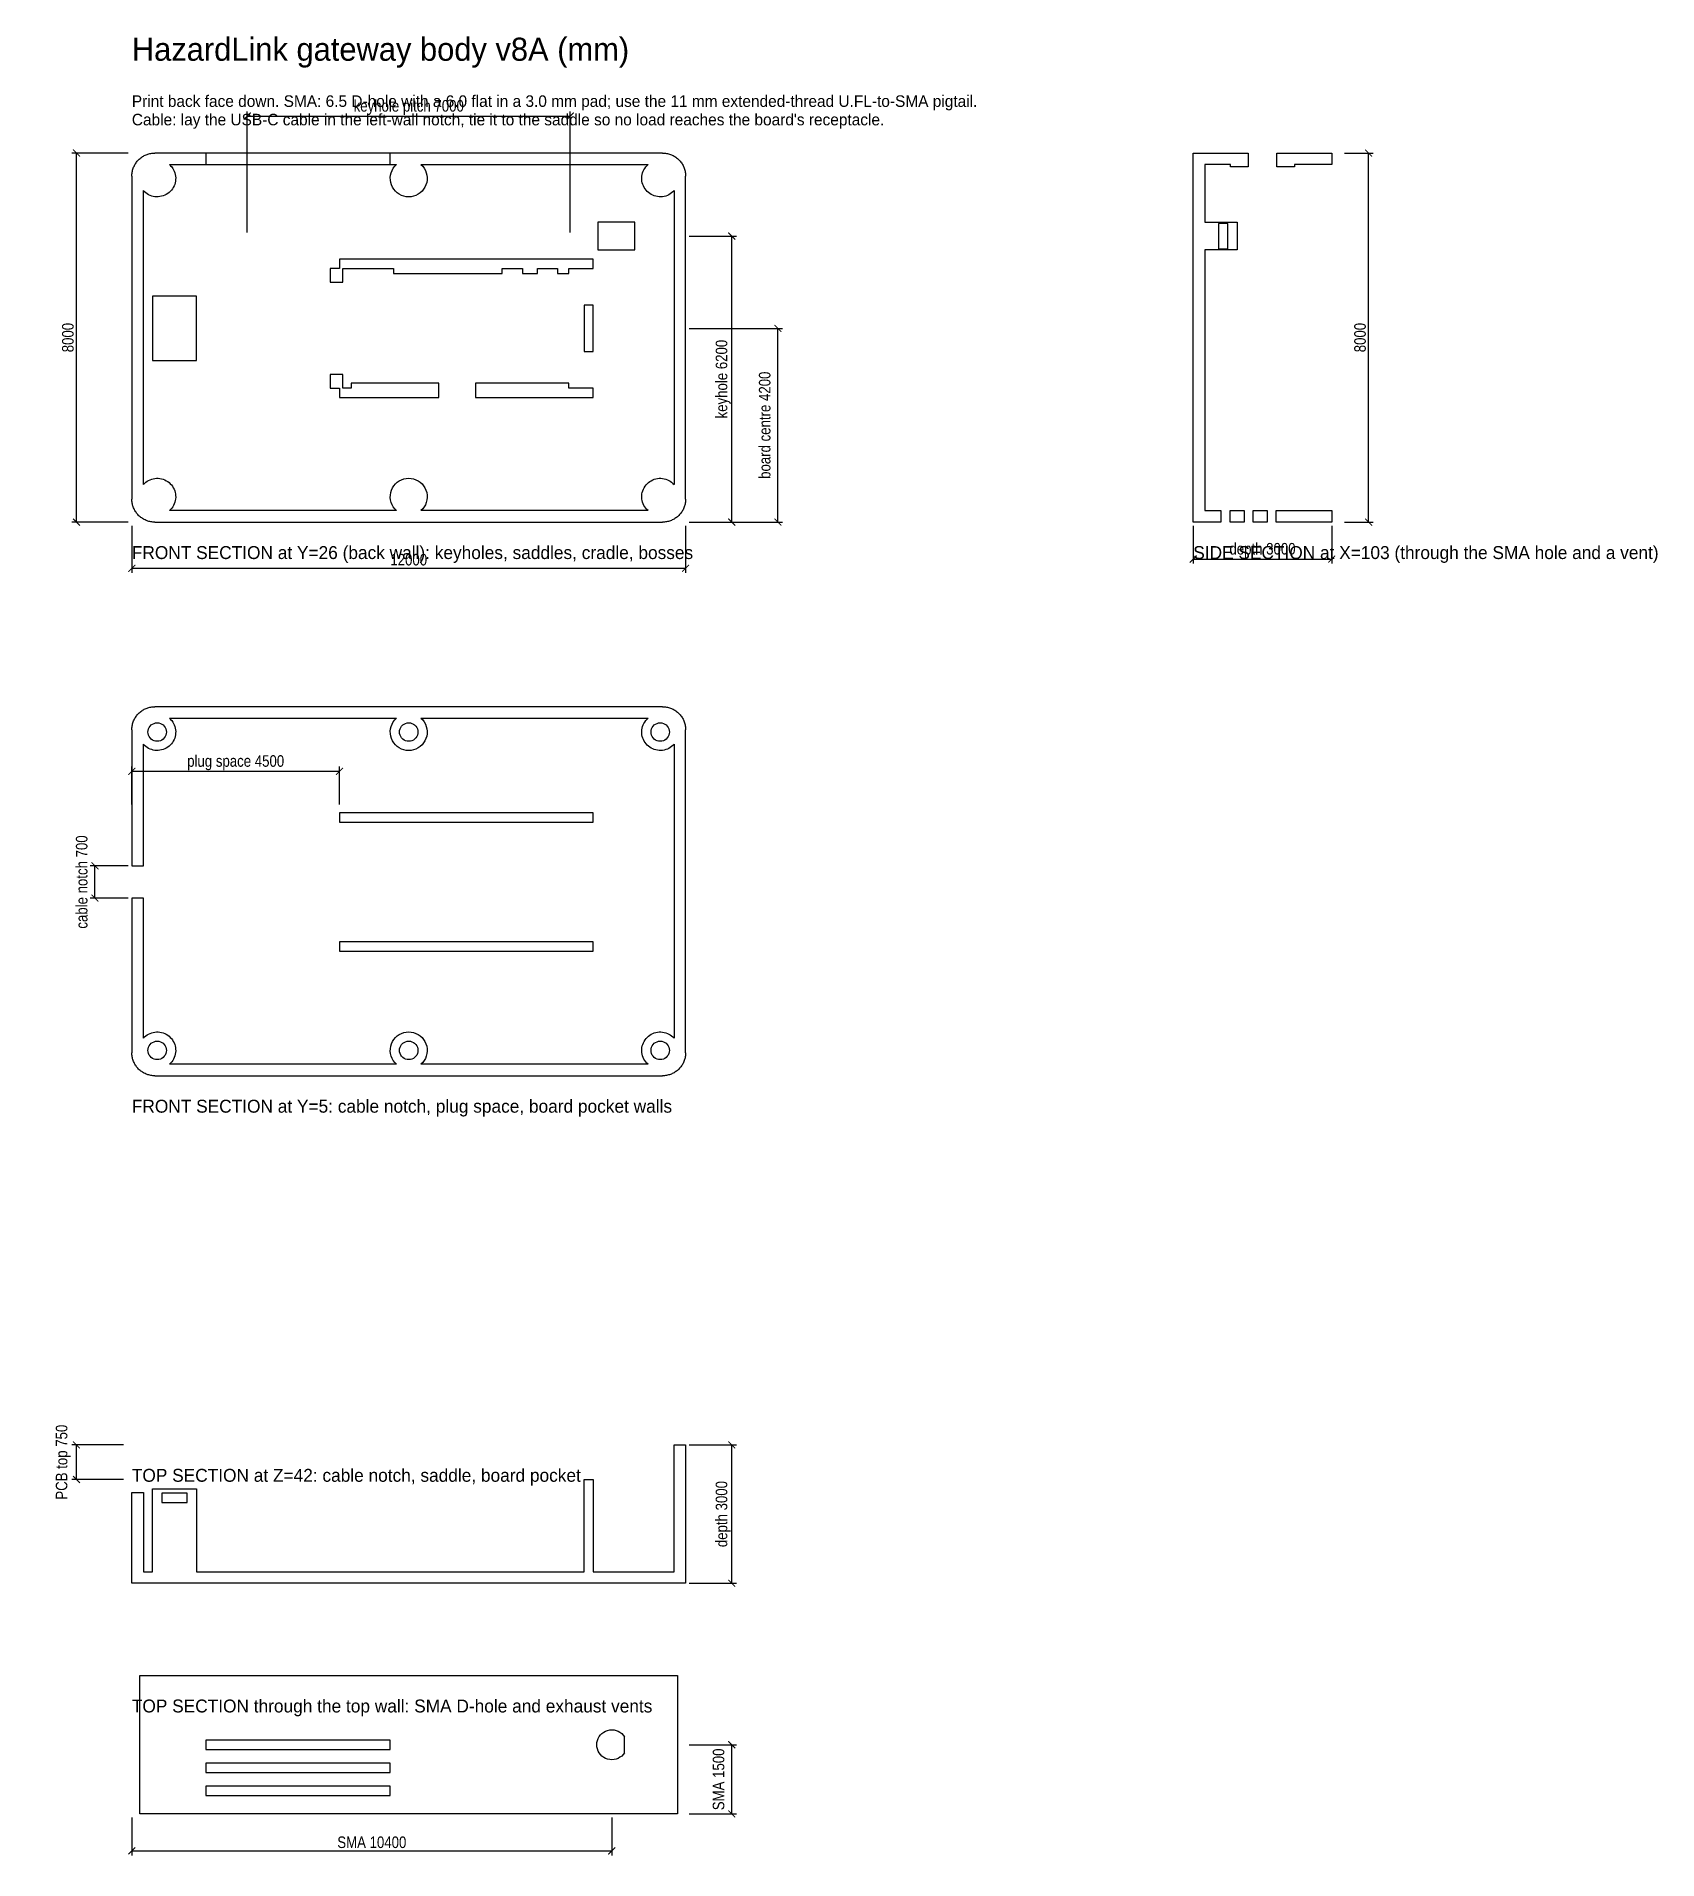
# Model space of a CAD drawing. Header units: metres. Extents: x -21 to 331, y -390 to 5.
import ezdxf

# ---------------------------------------------------------------- set-up
doc = ezdxf.new("R2010")
doc.units = ezdxf.units.M
for name, color, linetype in [('DIMS', 1, 'Continuous'), ('NOTES', 4, 'Continuous'), ('OUTLINE', 7, 'Continuous'), ('TEXT', 3, 'Continuous')]:
    doc.layers.add(name, color=color, linetype=linetype)
doc.styles.add('OpenSansCondensed-Light', font='OpenSansCondensed-Light.ttf')
doc.dimstyles.new('EZDXF', dxfattribs={"dimtxt": 0.25, "dimasz": 0.175, "dimexe": 0.375, "dimexo": 0.125, "dimgap": 0.1, "dimtad": 1, "dimlfac": 100, "dimzin": 12, "dimdsep": 46, "dimtxsty": 'OpenSansCondensed-Light', "dimblk": 'ARCHTICK', "dimcen": 2.5, "dimazin": 3, "dimtfac": 0.5, "dimtmove": 2, "dimatfit": 3})

# ---------------------------------------------------------------- blocks, each defined once
blk = doc.blocks.new('_ARCHTICK')
at = {"color": 0, "linetype": 'BYBLOCK', "const_width": 0.15}
blk.add_lwpolyline([(-0.5, -0.5), (0.5, 0.5)], dxfattribs=at)

msp = doc.modelspace()

# ---------------------------------------------------------------- linework, layer by layer
at = {"layer": 'OUTLINE'}
for p, q in [((16, -20), (5, -20)), ((8.1458, -22.5), (16, -22.5)), ((16, -20), (16, -22.5)), ((56, -20), (16, -20)), ((16, -22.5), (56, -22.5)), ((56, -22.5), (56, -20)), ((115, -20), (56, -20)), ((56, -22.5), (57.3542, -22.5)), ((62.6458, -22.5), (111.8542, -22.5)), ((230, -100), (230, -20)), ((230, -20), (241.9077, -20)), ((232.5, -22.5), (232.5, -35)), ((238.0718, -22.5), (232.5, -22.5)), ((238.0718, -23), (238.0718, -22.5)), ((241.9077, -23), (238.0718, -23)), ((241.9077, -20), (241.9077, -23)), ((248.0923, -20), (260, -20)), ((248.0923, -23), (248.0923, -20)), ((251.9282, -23), (248.0923, -23)), ((251.9282, -22.5), (251.9282, -23)), ((260, -22.5), (251.9282, -22.5)), ((260, -20), (260, -22.5)), ((0, -25), (0, -95)), ((120, -95), (120, -25)), ((2.5, -91.8542), (2.5, -28.1458)), ((117.5, -28.1458), (117.5, -91.8542)), ((109, -35), (101, -35)), ((101, -35), (101, -41)), ((109, -41), (109, -35)), ((232.5, -35), (239.5, -35)), ((235.5, -35.25), (235.5, -40.75)), ((237.5, -35.25), (235.5, -35.25)), ((237.5, -40.75), (237.5, -35.25)), ((239.5, -35), (239.5, -41)), ((100, -43), (45, -43)), ((45, -43), (45, -45)), ((100, -45), (100, -43)), ((101, -41), (109, -41)), ((232.5, -41), (232.5, -97.5)), ((239.5, -41), (232.5, -41)), ((235.5, -40.75), (237.5, -40.75)), ((43, -45), (43, -48)), ((45, -45), (43, -45)), ((45.7, -45), (56.71, -45)), ((45.7, -48), (45.7, -45)), ((56.71, -45), (56.71, -46.1)), ((56.71, -46.1), (80.25, -46.1)), ((80.25, -45), (84.65, -45)), ((80.25, -46.1), (80.25, -45)), ((84.65, -45), (84.65, -46.1)), ((84.65, -46.1), (87.87, -46.1)), ((87.87, -45), (92.27, -45)), ((87.87, -46.1), (87.87, -45)), ((92.27, -45), (92.27, -46.1)), ((92.27, -46.1), (94.7, -46.1)), ((94.7, -45), (100, -45)), ((94.7, -46.1), (94.7, -45)), ((14, -51), (4.5, -51)), ((4.5, -51), (4.5, -65)), ((14, -65), (14, -51)), ((43, -48), (45.7, -48)), ((100, -53), (98, -53)), ((98, -53), (98, -63)), ((100, -63), (100, -53)), ((98, -63), (100, -63)), ((4.5, -65), (14, -65)), ((43, -68), (43, -71)), ((45.7, -68), (43, -68)), ((43, -71), (45, -71)), ((45, -71), (45, -73)), ((45.7, -71), (45.7, -68)), ((47.5, -71), (45.7, -71)), ((47.5, -69.9), (47.5, -71)), ((66.5, -69.9), (47.5, -69.9)), ((66.5, -73), (66.5, -69.9)), ((74.5, -69.9), (74.5, -73)), ((94.7, -69.9), (74.5, -69.9)), ((94.7, -71), (94.7, -69.9)), ((100, -71), (94.7, -71)), ((100, -73), (100, -71)), ((45, -73), (66.5, -73)), ((74.5, -73), (100, -73)), ((57.3542, -97.5), (8.1458, -97.5)), ((111.8542, -97.5), (62.6458, -97.5)), ((232.5, -97.5), (236, -97.5)), ((236, -97.5), (236, -100)), ((238, -97.5), (241, -97.5)), ((238, -100), (238, -97.5)), ((241, -97.5), (241, -100)), ((243, -97.5), (246, -97.5)), ((243, -100), (243, -97.5)), ((246, -97.5), (246, -100)), ((248, -97.5), (260, -97.5)), ((248, -100), (248, -97.5)), ((260, -97.5), (260, -100)), ((5, -100), (115, -100)), ((236, -100), (230, -100)), ((241, -100), (238, -100)), ((246, -100), (243, -100)), ((260, -100), (248, -100)), ((115, -140), (5, -140)), ((0, -145), (0, -174.5)), ((8.1458, -142.5), (57.3542, -142.5)), ((62.6458, -142.5), (111.8542, -142.5)), ((120, -215), (120, -145)), ((2.5, -174.5), (2.5, -148.1458)), ((117.5, -148.1458), (117.5, -211.8542)), ((100, -163), (45, -163)), ((45, -163), (45, -165)), ((45, -165), (100, -165)), ((100, -165), (100, -163)), ((0, -174.5), (2.5, -174.5)), ((0, -181.5), (0, -215)), ((2.5, -181.5), (0, -181.5)), ((2.5, -211.8542), (2.5, -181.5)), ((100, -191), (45, -191)), ((45, -191), (45, -193)), ((45, -193), (100, -193)), ((100, -193), (100, -191)), ((5, -220), (115, -220)), ((57.3542, -217.5), (8.1458, -217.5)), ((111.8542, -217.5), (62.6458, -217.5)), ((117.5, -300), (120, -300)), ((117.5, -327.5), (117.5, -300)), ((120, -300), (120, -330)), ((98, -307.5), (100, -307.5)), ((98, -327.5), (98, -307.5)), ((100, -307.5), (100, -327.5)), ((0, -310.3), (2.5, -310.3)), ((0, -330), (0, -310.3)), ((2.5, -310.3), (2.5, -327.5)), ((4.5, -309.5), (14, -309.5)), ((4.5, -327.5), (4.5, -309.5)), ((12, -310.5), (6.5, -310.5)), ((6.5, -310.5), (6.5, -312.5)), ((12, -312.5), (12, -310.5)), ((14, -309.5), (14, -327.5)), ((6.5, -312.5), (12, -312.5)), ((2.5, -327.5), (4.5, -327.5)), ((14, -327.5), (98, -327.5)), ((100, -327.5), (117.5, -327.5)), ((120, -330), (0, -330)), ((1.7504, -380), (1.7504, -350)), ((1.7504, -350), (118.2496, -350)), ((118.2496, -350), (118.2496, -380)), ((106.75, -366.7321), (106.75, -363.2679)), ((56, -364), (16, -364)), ((16, -364), (16, -366)), ((16, -366), (56, -366)), ((56, -366), (56, -364)), ((56, -369), (16, -369)), ((16, -369), (16, -371)), ((16, -371), (56, -371)), ((56, -371), (56, -369)), ((56, -374), (16, -374)), ((16, -374), (16, -376)), ((56, -376), (56, -374)), ((16, -376), (56, -376)), ((118.2496, -380), (1.7504, -380))]:
    msp.add_line(p, q, dxfattribs=at)
for points in [[(0, -25), (0.0048, -24.7819), (0.019, -24.5642), (0.0428, -24.3474), (0.076, -24.1318), (0.1185, -23.9178), (0.1704, -23.7059), (0.2314, -23.4965), (0.3015, -23.2899), (0.3806, -23.0866), (0.4685, -22.8869), (0.5649, -22.6913), (0.6699, -22.5), (0.783, -22.3135), (0.9042, -22.1321), (1.0332, -21.9562), (1.1698, -21.7861), (1.3136, -21.622), (1.4645, -21.4645), (1.622, -21.3136), (1.7861, -21.1698), (1.9562, -21.0332), (2.1321, -20.9042), (2.3135, -20.783), (2.5, -20.6699), (2.6913, -20.5649), (2.8869, -20.4685), (3.0866, -20.3806), (3.2899, -20.3015), (3.4965, -20.2314), (3.7059, -20.1704), (3.9178, -20.1185), (4.1318, -20.076), (4.3474, -20.0428), (4.5642, -20.019), (4.7819, -20.0048), (5, -20)], [(8.1458, -22.5), (8.4067, -22.7521), (8.6438, -23.0268), (8.855, -23.3219), (9.0386, -23.6349), (9.193, -23.9633), (9.3171, -24.3043), (9.4098, -24.6551), (9.4702, -25.0129), (9.498, -25.3747), (9.4929, -25.7375), (9.455, -26.0984), (9.3845, -26.4544), (9.282, -26.8024), (9.1484, -27.1398), (8.9848, -27.4637), (8.7925, -27.7714), (8.5731, -28.0605), (8.3284, -28.3284), (8.0605, -28.5731), (7.7714, -28.7925), (7.4637, -28.9848), (7.1398, -29.1484), (6.8024, -29.282), (6.4544, -29.3845), (6.0984, -29.455), (5.7375, -29.4929), (5.3747, -29.498), (5.0129, -29.4702), (4.6551, -29.4098), (4.3043, -29.3171), (3.9633, -29.193), (3.6349, -29.0386), (3.3219, -28.855), (3.0268, -28.6438), (2.7521, -28.4067), (2.5, -28.1458)], [(62.6458, -22.5), (63.0238, -22.8815), (63.3474, -23.3102), (63.6106, -23.7785), (63.8087, -24.2777), (63.9381, -24.799), (63.9965, -25.3329), (63.9829, -25.8699), (63.8974, -26.4002), (63.7417, -26.9142), (63.5185, -27.4028), (63.2318, -27.857), (62.8869, -28.2687), (62.4899, -28.6305), (62.048, -28.9359), (61.5692, -29.1793), (61.0622, -29.3564), (60.5359, -29.4639), (60, -29.5), (59.4641, -29.4639), (58.9378, -29.3564), (58.4308, -29.1793), (57.952, -28.9359), (57.5101, -28.6305), (57.1131, -28.2687), (56.7682, -27.857), (56.4815, -27.4028), (56.2583, -26.9142), (56.1026, -26.4002), (56.0171, -25.8699), (56.0035, -25.3329), (56.0619, -24.799), (56.1913, -24.2777), (56.3894, -23.7785), (56.6526, -23.3102), (56.9762, -22.8815), (57.3542, -22.5)], [(117.5, -28.1458), (117.2479, -28.4067), (116.9732, -28.6438), (116.6781, -28.855), (116.3651, -29.0386), (116.0367, -29.193), (115.6957, -29.3171), (115.3449, -29.4098), (114.9871, -29.4702), (114.6253, -29.498), (114.2625, -29.4929), (113.9016, -29.455), (113.5456, -29.3845), (113.1976, -29.282), (112.8602, -29.1484), (112.5363, -28.9848), (112.2286, -28.7925), (111.9395, -28.5731), (111.6716, -28.3284), (111.4269, -28.0605), (111.2075, -27.7714), (111.0152, -27.4637), (110.8516, -27.1398), (110.718, -26.8024), (110.6155, -26.4544), (110.545, -26.0984), (110.5071, -25.7375), (110.502, -25.3747), (110.5298, -25.0129), (110.5902, -24.6551), (110.6829, -24.3043), (110.807, -23.9633), (110.9614, -23.6349), (111.145, -23.3219), (111.3562, -23.0268), (111.5933, -22.7521), (111.8542, -22.5)], [(115, -20), (115.2181, -20.0048), (115.4358, -20.019), (115.6526, -20.0428), (115.8682, -20.076), (116.0822, -20.1185), (116.2941, -20.1704), (116.5035, -20.2314), (116.7101, -20.3015), (116.9134, -20.3806), (117.1131, -20.4685), (117.3087, -20.5649), (117.5, -20.6699), (117.6865, -20.783), (117.8679, -20.9042), (118.0438, -21.0332), (118.2139, -21.1698), (118.378, -21.3136), (118.5355, -21.4645), (118.6864, -21.622), (118.8302, -21.7861), (118.9668, -21.9562), (119.0958, -22.1321), (119.217, -22.3135), (119.3301, -22.5), (119.4351, -22.6913), (119.5315, -22.8869), (119.6194, -23.0866), (119.6985, -23.2899), (119.7686, -23.4965), (119.8296, -23.7059), (119.8815, -23.9178), (119.924, -24.1318), (119.9572, -24.3474), (119.981, -24.5642), (119.9952, -24.7819), (120, -25)], [(2.5, -91.8542), (2.7521, -91.5933), (3.0268, -91.3562), (3.3219, -91.145), (3.6349, -90.9614), (3.9633, -90.807), (4.3043, -90.6829), (4.6551, -90.5902), (5.0129, -90.5298), (5.3747, -90.502), (5.7375, -90.5071), (6.0984, -90.545), (6.4544, -90.6155), (6.8024, -90.718), (7.1398, -90.8516), (7.4637, -91.0152), (7.7714, -91.2075), (8.0605, -91.4269), (8.3284, -91.6716), (8.5731, -91.9395), (8.7925, -92.2286), (8.9848, -92.5363), (9.1484, -92.8602), (9.282, -93.1976), (9.3845, -93.5456), (9.455, -93.9016), (9.4929, -94.2625), (9.498, -94.6253), (9.4702, -94.9871), (9.4098, -95.3449), (9.3171, -95.6957), (9.193, -96.0367), (9.0386, -96.3651), (8.855, -96.6781), (8.6438, -96.9732), (8.4067, -97.2479), (8.1458, -97.5)], [(57.3542, -97.5), (56.9762, -97.1185), (56.6526, -96.6898), (56.3894, -96.2215), (56.1913, -95.7223), (56.0619, -95.201), (56.0035, -94.6671), (56.0171, -94.1301), (56.1026, -93.5998), (56.2583, -93.0858), (56.4815, -92.5972), (56.7682, -92.143), (57.1131, -91.7313), (57.5101, -91.3695), (57.952, -91.0641), (58.4308, -90.8207), (58.9378, -90.6436), (59.4641, -90.5361), (60, -90.5), (60.5359, -90.5361), (61.0622, -90.6436), (61.5692, -90.8207), (62.048, -91.0641), (62.4899, -91.3695), (62.8869, -91.7313), (63.2318, -92.143), (63.5185, -92.5972), (63.7417, -93.0858), (63.8974, -93.5998), (63.9829, -94.1301), (63.9965, -94.6671), (63.9381, -95.201), (63.8087, -95.7223), (63.6106, -96.2215), (63.3474, -96.6898), (63.0238, -97.1185), (62.6458, -97.5)], [(111.8542, -97.5), (111.5933, -97.2479), (111.3562, -96.9732), (111.145, -96.6781), (110.9614, -96.3651), (110.807, -96.0367), (110.6829, -95.6957), (110.5902, -95.3449), (110.5298, -94.9871), (110.502, -94.6253), (110.5071, -94.2625), (110.545, -93.9016), (110.6155, -93.5456), (110.718, -93.1976), (110.8516, -92.8602), (111.0152, -92.5363), (111.2075, -92.2286), (111.4269, -91.9395), (111.6716, -91.6716), (111.9395, -91.4269), (112.2286, -91.2075), (112.5363, -91.0152), (112.8602, -90.8516), (113.1976, -90.718), (113.5456, -90.6155), (113.9016, -90.545), (114.2625, -90.5071), (114.6253, -90.502), (114.9871, -90.5298), (115.3449, -90.5902), (115.6957, -90.6829), (116.0367, -90.807), (116.3651, -90.9614), (116.6781, -91.145), (116.9732, -91.3562), (117.2479, -91.5933), (117.5, -91.8542)], [(5, -100), (4.7819, -99.9952), (4.5642, -99.981), (4.3474, -99.9572), (4.1318, -99.924), (3.9178, -99.8815), (3.7059, -99.8296), (3.4965, -99.7686), (3.2899, -99.6985), (3.0866, -99.6194), (2.8869, -99.5315), (2.6913, -99.4351), (2.5, -99.3301), (2.3135, -99.217), (2.1321, -99.0958), (1.9562, -98.9668), (1.7861, -98.8302), (1.622, -98.6864), (1.4645, -98.5355), (1.3136, -98.378), (1.1698, -98.2139), (1.0332, -98.0438), (0.9042, -97.8679), (0.783, -97.6865), (0.6699, -97.5), (0.5649, -97.3087), (0.4685, -97.1131), (0.3806, -96.9134), (0.3015, -96.7101), (0.2314, -96.5035), (0.1704, -96.2941), (0.1185, -96.0822), (0.076, -95.8682), (0.0428, -95.6526), (0.019, -95.4358), (0.0048, -95.2181), (0, -95)], [(120, -95), (119.9952, -95.2181), (119.981, -95.4358), (119.9572, -95.6526), (119.924, -95.8682), (119.8815, -96.0822), (119.8296, -96.2941), (119.7686, -96.5035), (119.6985, -96.7101), (119.6194, -96.9134), (119.5315, -97.1131), (119.4351, -97.3087), (119.3301, -97.5), (119.217, -97.6865), (119.0958, -97.8679), (118.9668, -98.0438), (118.8302, -98.2139), (118.6864, -98.378), (118.5355, -98.5355), (118.378, -98.6864), (118.2139, -98.8302), (118.0438, -98.9668), (117.8679, -99.0958), (117.6865, -99.217), (117.5, -99.3301), (117.3087, -99.4351), (117.1131, -99.5315), (116.9134, -99.6194), (116.7101, -99.6985), (116.5035, -99.7686), (116.2941, -99.8296), (116.0822, -99.8815), (115.8682, -99.924), (115.6526, -99.9572), (115.4358, -99.981), (115.2181, -99.9952), (115, -100)], [(0, -145), (0.0048, -144.7819), (0.019, -144.5642), (0.0428, -144.3474), (0.076, -144.1318), (0.1185, -143.9178), (0.1704, -143.7059), (0.2314, -143.4965), (0.3015, -143.2899), (0.3806, -143.0866), (0.4685, -142.8869), (0.5649, -142.6913), (0.6699, -142.5), (0.783, -142.3135), (0.9042, -142.1321), (1.0332, -141.9562), (1.1698, -141.7861), (1.3136, -141.622), (1.4645, -141.4645), (1.622, -141.3136), (1.7861, -141.1698), (1.9562, -141.0332), (2.1321, -140.9042), (2.3135, -140.783), (2.5, -140.6699), (2.6913, -140.5649), (2.8869, -140.4685), (3.0866, -140.3806), (3.2899, -140.3015), (3.4965, -140.2314), (3.7059, -140.1704), (3.9178, -140.1185), (4.1318, -140.076), (4.3474, -140.0428), (4.5642, -140.019), (4.7819, -140.0048), (5, -140)], [(115, -140), (115.2181, -140.0048), (115.4358, -140.019), (115.6526, -140.0428), (115.8682, -140.076), (116.0822, -140.1185), (116.2941, -140.1704), (116.5035, -140.2314), (116.7101, -140.3015), (116.9134, -140.3806), (117.1131, -140.4685), (117.3087, -140.5649), (117.5, -140.6699), (117.6865, -140.783), (117.8679, -140.9042), (118.0438, -141.0332), (118.2139, -141.1698), (118.378, -141.3136), (118.5355, -141.4645), (118.6864, -141.622), (118.8302, -141.7861), (118.9668, -141.9562), (119.0958, -142.1321), (119.217, -142.3135), (119.3301, -142.5), (119.4351, -142.6913), (119.5315, -142.8869), (119.6194, -143.0866), (119.6985, -143.2899), (119.7686, -143.4965), (119.8296, -143.7059), (119.8815, -143.9178), (119.924, -144.1318), (119.9572, -144.3474), (119.981, -144.5642), (119.9952, -144.7819), (120, -145)], [(8.1458, -142.5), (8.4067, -142.7521), (8.6438, -143.0268), (8.855, -143.3219), (9.0386, -143.6349), (9.193, -143.9633), (9.3171, -144.3043), (9.4098, -144.6551), (9.4702, -145.0129), (9.498, -145.3747), (9.4929, -145.7375), (9.455, -146.0984), (9.3845, -146.4544), (9.282, -146.8024), (9.1484, -147.1398), (8.9848, -147.4637), (8.7925, -147.7714), (8.5731, -148.0605), (8.3284, -148.3284), (8.0605, -148.5731), (7.7714, -148.7925), (7.4637, -148.9848), (7.1398, -149.1484), (6.8024, -149.282), (6.4544, -149.3845), (6.0984, -149.455), (5.7375, -149.4929), (5.3747, -149.498), (5.0129, -149.4702), (4.6551, -149.4098), (4.3043, -149.3171), (3.9633, -149.193), (3.6349, -149.0386), (3.3219, -148.855), (3.0268, -148.6438), (2.7521, -148.4067), (2.5, -148.1458)], [(5.5, -143.5), (5.8473, -143.5304), (6.184, -143.6206), (6.5, -143.7679), (6.7856, -143.9679), (7.0321, -144.2144), (7.2321, -144.5), (7.3794, -144.816), (7.4696, -145.1527), (7.5, -145.5), (7.4696, -145.8473), (7.3794, -146.184), (7.2321, -146.5), (7.0321, -146.7856), (6.7856, -147.0321), (6.5, -147.2321), (6.184, -147.3794), (5.8473, -147.4696), (5.5, -147.5), (5.1527, -147.4696), (4.816, -147.3794), (4.5, -147.2321), (4.2144, -147.0321), (3.9679, -146.7856), (3.7679, -146.5), (3.6206, -146.184), (3.5304, -145.8473), (3.5, -145.5), (3.5304, -145.1527), (3.6206, -144.816), (3.7679, -144.5), (3.9679, -144.2144), (4.2144, -143.9679), (4.5, -143.7679), (4.816, -143.6206), (5.1527, -143.5304), (5.5, -143.5)], [(62.6458, -142.5), (63.0238, -142.8815), (63.3474, -143.3102), (63.6106, -143.7785), (63.8087, -144.2777), (63.9381, -144.799), (63.9965, -145.3329), (63.9829, -145.8699), (63.8974, -146.4002), (63.7417, -146.9142), (63.5185, -147.4028), (63.2318, -147.857), (62.8869, -148.2687), (62.4899, -148.6305), (62.048, -148.9359), (61.5692, -149.1793), (61.0622, -149.3564), (60.5359, -149.4639), (60, -149.5), (59.4641, -149.4639), (58.9378, -149.3564), (58.4308, -149.1793), (57.952, -148.9359), (57.5101, -148.6305), (57.1131, -148.2687), (56.7682, -147.857), (56.4815, -147.4028), (56.2583, -146.9142), (56.1026, -146.4002), (56.0171, -145.8699), (56.0035, -145.3329), (56.0619, -144.799), (56.1913, -144.2777), (56.3894, -143.7785), (56.6526, -143.3102), (56.9762, -142.8815), (57.3542, -142.5)], [(60, -143.5), (60.3473, -143.5304), (60.684, -143.6206), (61, -143.7679), (61.2856, -143.9679), (61.5321, -144.2144), (61.7321, -144.5), (61.8794, -144.816), (61.9696, -145.1527), (62, -145.5), (61.9696, -145.8473), (61.8794, -146.184), (61.7321, -146.5), (61.5321, -146.7856), (61.2856, -147.0321), (61, -147.2321), (60.684, -147.3794), (60.3473, -147.4696), (60, -147.5), (59.6527, -147.4696), (59.316, -147.3794), (59, -147.2321), (58.7144, -147.0321), (58.4679, -146.7856), (58.2679, -146.5), (58.1206, -146.184), (58.0304, -145.8473), (58, -145.5), (58.0304, -145.1527), (58.1206, -144.816), (58.2679, -144.5), (58.4679, -144.2144), (58.7144, -143.9679), (59, -143.7679), (59.316, -143.6206), (59.6527, -143.5304), (60, -143.5)], [(117.5, -148.1458), (117.2479, -148.4067), (116.9732, -148.6438), (116.6781, -148.855), (116.3651, -149.0386), (116.0367, -149.193), (115.6957, -149.3171), (115.3449, -149.4098), (114.9871, -149.4702), (114.6253, -149.498), (114.2625, -149.4929), (113.9016, -149.455), (113.5456, -149.3845), (113.1976, -149.282), (112.8602, -149.1484), (112.5363, -148.9848), (112.2286, -148.7925), (111.9395, -148.5731), (111.6716, -148.3284), (111.4269, -148.0605), (111.2075, -147.7714), (111.0152, -147.4637), (110.8516, -147.1398), (110.718, -146.8024), (110.6155, -146.4544), (110.545, -146.0984), (110.5071, -145.7375), (110.502, -145.3747), (110.5298, -145.0129), (110.5902, -144.6551), (110.6829, -144.3043), (110.807, -143.9633), (110.9614, -143.6349), (111.145, -143.3219), (111.3562, -143.0268), (111.5933, -142.7521), (111.8542, -142.5)], [(114.5, -143.5), (114.8473, -143.5304), (115.184, -143.6206), (115.5, -143.7679), (115.7856, -143.9679), (116.0321, -144.2144), (116.2321, -144.5), (116.3794, -144.816), (116.4696, -145.1527), (116.5, -145.5), (116.4696, -145.8473), (116.3794, -146.184), (116.2321, -146.5), (116.0321, -146.7856), (115.7856, -147.0321), (115.5, -147.2321), (115.184, -147.3794), (114.8473, -147.4696), (114.5, -147.5), (114.1527, -147.4696), (113.816, -147.3794), (113.5, -147.2321), (113.2144, -147.0321), (112.9679, -146.7856), (112.7679, -146.5), (112.6206, -146.184), (112.5304, -145.8473), (112.5, -145.5), (112.5304, -145.1527), (112.6206, -144.816), (112.7679, -144.5), (112.9679, -144.2144), (113.2144, -143.9679), (113.5, -143.7679), (113.816, -143.6206), (114.1527, -143.5304), (114.5, -143.5)], [(2.5, -211.8542), (2.7521, -211.5933), (3.0268, -211.3562), (3.3219, -211.145), (3.6349, -210.9614), (3.9633, -210.807), (4.3043, -210.6829), (4.6551, -210.5902), (5.0129, -210.5298), (5.3747, -210.502), (5.7375, -210.5071), (6.0984, -210.545), (6.4544, -210.6155), (6.8024, -210.718), (7.1398, -210.8516), (7.4637, -211.0152), (7.7714, -211.2075), (8.0605, -211.4269), (8.3284, -211.6716), (8.5731, -211.9395), (8.7925, -212.2286), (8.9848, -212.5363), (9.1484, -212.8602), (9.282, -213.1976), (9.3845, -213.5456), (9.455, -213.9016), (9.4929, -214.2625), (9.498, -214.6253), (9.4702, -214.9871), (9.4098, -215.3449), (9.3171, -215.6957), (9.193, -216.0367), (9.0386, -216.3651), (8.855, -216.6781), (8.6438, -216.9732), (8.4067, -217.2479), (8.1458, -217.5)], [(5.5, -212.5), (5.8473, -212.5304), (6.184, -212.6206), (6.5, -212.7679), (6.7856, -212.9679), (7.0321, -213.2144), (7.2321, -213.5), (7.3794, -213.816), (7.4696, -214.1527), (7.5, -214.5), (7.4696, -214.8473), (7.3794, -215.184), (7.2321, -215.5), (7.0321, -215.7856), (6.7856, -216.0321), (6.5, -216.2321), (6.184, -216.3794), (5.8473, -216.4696), (5.5, -216.5), (5.1527, -216.4696), (4.816, -216.3794), (4.5, -216.2321), (4.2144, -216.0321), (3.9679, -215.7856), (3.7679, -215.5), (3.6206, -215.184), (3.5304, -214.8473), (3.5, -214.5), (3.5304, -214.1527), (3.6206, -213.816), (3.7679, -213.5), (3.9679, -213.2144), (4.2144, -212.9679), (4.5, -212.7679), (4.816, -212.6206), (5.1527, -212.5304), (5.5, -212.5)], [(57.3542, -217.5), (56.9762, -217.1185), (56.6526, -216.6898), (56.3894, -216.2215), (56.1913, -215.7223), (56.0619, -215.201), (56.0035, -214.6671), (56.0171, -214.1301), (56.1026, -213.5998), (56.2583, -213.0858), (56.4815, -212.5972), (56.7682, -212.143), (57.1131, -211.7313), (57.5101, -211.3695), (57.952, -211.0641), (58.4308, -210.8207), (58.9378, -210.6436), (59.4641, -210.5361), (60, -210.5), (60.5359, -210.5361), (61.0622, -210.6436), (61.5692, -210.8207), (62.048, -211.0641), (62.4899, -211.3695), (62.8869, -211.7313), (63.2318, -212.143), (63.5185, -212.5972), (63.7417, -213.0858), (63.8974, -213.5998), (63.9829, -214.1301), (63.9965, -214.6671), (63.9381, -215.201), (63.8087, -215.7223), (63.6106, -216.2215), (63.3474, -216.6898), (63.0238, -217.1185), (62.6458, -217.5)], [(60, -212.5), (60.3473, -212.5304), (60.684, -212.6206), (61, -212.7679), (61.2856, -212.9679), (61.5321, -213.2144), (61.7321, -213.5), (61.8794, -213.816), (61.9696, -214.1527), (62, -214.5), (61.9696, -214.8473), (61.8794, -215.184), (61.7321, -215.5), (61.5321, -215.7856), (61.2856, -216.0321), (61, -216.2321), (60.684, -216.3794), (60.3473, -216.4696), (60, -216.5), (59.6527, -216.4696), (59.316, -216.3794), (59, -216.2321), (58.7144, -216.0321), (58.4679, -215.7856), (58.2679, -215.5), (58.1206, -215.184), (58.0304, -214.8473), (58, -214.5), (58.0304, -214.1527), (58.1206, -213.816), (58.2679, -213.5), (58.4679, -213.2144), (58.7144, -212.9679), (59, -212.7679), (59.316, -212.6206), (59.6527, -212.5304), (60, -212.5)], [(111.8542, -217.5), (111.5933, -217.2479), (111.3562, -216.9732), (111.145, -216.6781), (110.9614, -216.3651), (110.807, -216.0367), (110.6829, -215.6957), (110.5902, -215.3449), (110.5298, -214.9871), (110.502, -214.6253), (110.5071, -214.2625), (110.545, -213.9016), (110.6155, -213.5456), (110.718, -213.1976), (110.8516, -212.8602), (111.0152, -212.5363), (111.2075, -212.2286), (111.4269, -211.9395), (111.6716, -211.6716), (111.9395, -211.4269), (112.2286, -211.2075), (112.5363, -211.0152), (112.8602, -210.8516), (113.1976, -210.718), (113.5456, -210.6155), (113.9016, -210.545), (114.2625, -210.5071), (114.6253, -210.502), (114.9871, -210.5298), (115.3449, -210.5902), (115.6957, -210.6829), (116.0367, -210.807), (116.3651, -210.9614), (116.6781, -211.145), (116.9732, -211.3562), (117.2479, -211.5933), (117.5, -211.8542)], [(114.5, -212.5), (114.8473, -212.5304), (115.184, -212.6206), (115.5, -212.7679), (115.7856, -212.9679), (116.0321, -213.2144), (116.2321, -213.5), (116.3794, -213.816), (116.4696, -214.1527), (116.5, -214.5), (116.4696, -214.8473), (116.3794, -215.184), (116.2321, -215.5), (116.0321, -215.7856), (115.7856, -216.0321), (115.5, -216.2321), (115.184, -216.3794), (114.8473, -216.4696), (114.5, -216.5), (114.1527, -216.4696), (113.816, -216.3794), (113.5, -216.2321), (113.2144, -216.0321), (112.9679, -215.7856), (112.7679, -215.5), (112.6206, -215.184), (112.5304, -214.8473), (112.5, -214.5), (112.5304, -214.1527), (112.6206, -213.816), (112.7679, -213.5), (112.9679, -213.2144), (113.2144, -212.9679), (113.5, -212.7679), (113.816, -212.6206), (114.1527, -212.5304), (114.5, -212.5)], [(5, -220), (4.7819, -219.9952), (4.5642, -219.981), (4.3474, -219.9572), (4.1318, -219.924), (3.9178, -219.8815), (3.7059, -219.8296), (3.4965, -219.7686), (3.2899, -219.6985), (3.0866, -219.6194), (2.8869, -219.5315), (2.6913, -219.4351), (2.5, -219.3301), (2.3135, -219.217), (2.1321, -219.0958), (1.9562, -218.9668), (1.7861, -218.8302), (1.622, -218.6864), (1.4645, -218.5355), (1.3136, -218.378), (1.1698, -218.2139), (1.0332, -218.0438), (0.9042, -217.8679), (0.783, -217.6865), (0.6699, -217.5), (0.5649, -217.3087), (0.4685, -217.1131), (0.3806, -216.9134), (0.3015, -216.7101), (0.2314, -216.5035), (0.1704, -216.2941), (0.1185, -216.0822), (0.076, -215.8682), (0.0428, -215.6526), (0.019, -215.4358), (0.0048, -215.2181), (0, -215)], [(120, -215), (119.9952, -215.2181), (119.981, -215.4358), (119.9572, -215.6526), (119.924, -215.8682), (119.8815, -216.0822), (119.8296, -216.2941), (119.7686, -216.5035), (119.6985, -216.7101), (119.6194, -216.9134), (119.5315, -217.1131), (119.4351, -217.3087), (119.3301, -217.5), (119.217, -217.6865), (119.0958, -217.8679), (118.9668, -218.0438), (118.8302, -218.2139), (118.6864, -218.378), (118.5355, -218.5355), (118.378, -218.6864), (118.2139, -218.8302), (118.0438, -218.9668), (117.8679, -219.0958), (117.6865, -219.217), (117.5, -219.3301), (117.3087, -219.4351), (117.1131, -219.5315), (116.9134, -219.6194), (116.7101, -219.6985), (116.5035, -219.7686), (116.2941, -219.8296), (116.0822, -219.8815), (115.8682, -219.924), (115.6526, -219.9572), (115.4358, -219.981), (115.2181, -219.9952), (115, -220)], [(106.75, -366.7321), (106.4744, -367.107), (106.1482, -367.4388), (105.7778, -367.7206), (105.3711, -367.9466), (104.9362, -368.1122), (104.4821, -368.214), (104.0181, -368.2499), (103.5538, -368.2192), (103.0986, -368.1225), (102.6619, -367.9618), (102.2526, -367.7403), (101.8792, -367.4627), (101.5492, -367.1345), (101.2695, -366.7626), (101.0458, -366.3546), (100.8826, -365.9188), (100.7833, -365.4642), (100.75, -365), (100.7833, -364.5358), (100.8826, -364.0812), (101.0458, -363.6454), (101.2695, -363.2374), (101.5492, -362.8655), (101.8792, -362.5373), (102.2526, -362.2597), (102.6619, -362.0382), (103.0986, -361.8775), (103.5538, -361.7808), (104.0181, -361.7501), (104.4821, -361.786), (104.9362, -361.8878), (105.3711, -362.0534), (105.7778, -362.2794), (106.1482, -362.5612), (106.4744, -362.893), (106.75, -363.2679)]]:
    msp.add_lwpolyline(points, dxfattribs=at)

# ---------------------------------------------------------------- texts
at = {"layer": 'NOTES'}
for s, p in [('Print back face down. SMA: 6.5 D-hole with a 6.0 flat in a 3.0 mm pad; use the 11 mm extended-thread U.FL-to-SMA pigtail.', (0, -10)), ("Cable: lay the USB-C cable in the left-wall notch, tie it to the saddle so no load reaches the board's receptacle.", (0, -14))]:
    msp.add_text(s, height=2.5, dxfattribs=at).set_placement(p)
at = {"layer": 'TEXT'}
for s, height, p in [('HazardLink gateway body v8A (mm)', 5, (0, 0)), ('FRONT SECTION at Y=26 (back wall): keyholes, saddles, cradle, bosses', 2.8, (0, -108)), ('SIDE SECTION at X=103 (through the SMA hole and a vent)', 2.8, (230, -108)), ('FRONT SECTION at Y=5: cable notch, plug space, board pocket walls', 2.8, (0, -228)), ('TOP SECTION at Z=42: cable notch, saddle, board pocket', 2.8, (0, -308)), ('TOP SECTION through the top wall: SMA D-hole and exhaust vents', 2.8, (0, -358))]:
    msp.add_text(s, height=height, dxfattribs=at).set_placement(p)

# ---------------------------------------------------------------- dimensions: what is measured, and where the dimension line sits
at = {"layer": 'DIMS'}
for base, p1, p2, text in [((25, -12), (25, -38), (95, -38), 'keyhole pitch <>'), ((230, -108), (230, -100), (260, -100), 'depth <>'), ((0, -154), (0, -162), (45, -162), 'plug space <>'), ((0, -388), (0, -380), (104, -380), 'SMA <>')]:
    msp.add_linear_dim(base=base, p1=p1, p2=p2, text=text, dimstyle='EZDXF', override={"dimtxt": 2.5, "dimasz": 1.5, "dimexe": 1, "dimexo": 0.8, "dimgap": 0.6, "dimdec": 1}, dxfattribs=at).render()
for base, p1, p2 in [((-12, -100), (0, -100), (0, -20)), ((268, -100), (262, -100), (262, -20))]:
    msp.add_linear_dim(base=base, p1=p1, p2=p2, angle=90, dimstyle='EZDXF', override={"dimtxt": 2.5, "dimasz": 1.5, "dimexe": 1, "dimexo": 0.8, "dimgap": 0.6, "dimdec": 1}, dxfattribs=at).render()
for base, p1, p2, text in [((130, -100), (120, -100), (120, -38), 'keyhole <>'), ((140, -100), (120, -100), (120, -58), 'board centre <>'), ((-8, -181.5), (0, -181.5), (0, -174.5), 'cable notch <>'), ((-12, -307.5), (-1, -307.5), (-1, -300), 'PCB top <>'), ((130, -330), (120, -330), (120, -300), 'depth <>'), ((130, -380), (120, -380), (120, -365), 'SMA <>')]:
    msp.add_linear_dim(base=base, p1=p1, p2=p2, angle=90, text=text, dimstyle='EZDXF', override={"dimtxt": 2.5, "dimasz": 1.5, "dimexe": 1, "dimexo": 0.8, "dimgap": 0.6, "dimdec": 1}, dxfattribs=at).render()
msp.add_linear_dim(base=(0, -110), p1=(0, -100), p2=(120, -100), dimstyle='EZDXF', override={"dimtxt": 2.5, "dimasz": 1.5, "dimexe": 1, "dimexo": 0.8, "dimgap": 0.6, "dimdec": 1}, dxfattribs=at).render()

doc.saveas('drawing.dxf')
